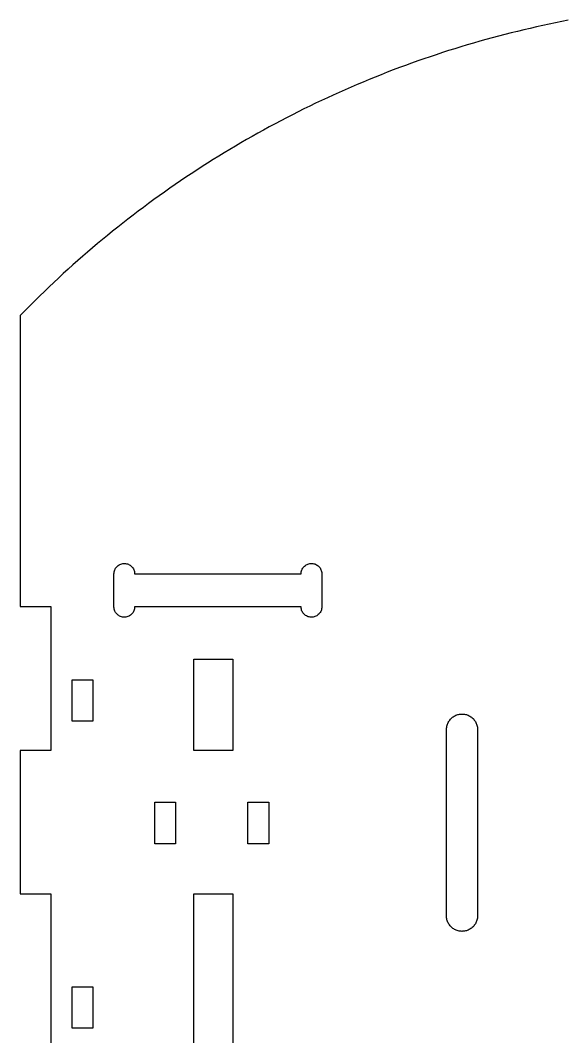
# Model space of a CAD drawing. Header units: metres. Extents: x -72 to 72, y -100 to 100.
# Drawn here: x -71.7 to -19.2, y 0 to 98.2 of the extents above; entities that cross this region are included whole.
import ezdxf

# ---------------------------------------------------------------- set-up
doc = ezdxf.new("R2010")
doc.units = ezdxf.units.M

msp = doc.modelspace()

# ---------------------------------------------------------------- linework, layer by layer
for p, q in [((-18.7381, 98.2287), (-19.3549, 98.109)), ((-23.0389, 97.3098), (-23.6499, 97.1632)), ((-22.4271, 97.4527), (-23.0389, 97.3098)), ((-21.8143, 97.5917), (-22.4271, 97.4527)), ((-21.2007, 97.7268), (-21.8143, 97.5917)), ((-20.5863, 97.8581), (-21.2007, 97.7268)), ((-19.971, 97.9855), (-20.5863, 97.8581)), ((-19.3549, 98.109), (-19.971, 97.9855)), ((-26.6902, 96.3724), (-27.2952, 96.2028)), ((-26.0841, 96.5382), (-26.6902, 96.3724)), ((-25.4771, 96.7001), (-26.0841, 96.5382)), ((-24.869, 96.8583), (-25.4771, 96.7001)), ((-24.2599, 97.0126), (-24.869, 96.8583)), ((-23.6499, 97.1632), (-24.2599, 97.0126)), ((-30.3035, 95.2979), (-30.9017, 95.1056)), ((-29.7041, 95.4865), (-30.3035, 95.2979)), ((-29.1036, 95.6712), (-29.7041, 95.4865)), ((-28.5019, 95.8522), (-29.1036, 95.6712)), ((-27.8991, 96.0294), (-28.5019, 95.8522)), ((-27.2952, 96.2028), (-27.8991, 96.0294)), ((-33.282, 94.299), (-33.8738, 94.0881)), ((-32.6888, 94.5063), (-33.282, 94.299)), ((-32.0944, 94.7098), (-32.6888, 94.5063)), ((-31.4986, 94.9096), (-32.0944, 94.7098)), ((-30.9017, 95.1056), (-31.4986, 94.9096)), ((-35.6412, 93.4329), (-36.2275, 93.2071)), ((-35.0534, 93.655), (-35.6412, 93.4329)), ((-34.4643, 93.8734), (-35.0534, 93.655)), ((-33.8738, 94.0881), (-34.4643, 93.8734)), ((-37.9779, 92.5077), (-38.5584, 92.2673)), ((-37.3959, 92.7445), (-37.9779, 92.5077)), ((-36.8125, 92.9776), (-37.3959, 92.7445)), ((-36.2275, 93.2071), (-36.8125, 92.9776)), ((-40.2906, 91.5241), (-40.8649, 91.2691)), ((-39.7148, 91.7755), (-40.2906, 91.5241)), ((-39.1374, 92.0232), (-39.7148, 91.7755)), ((-38.5584, 92.2673), (-39.1374, 92.0232)), ((-42.5779, 90.4827), (-43.1456, 90.2134)), ((-42.0086, 90.7484), (-42.5779, 90.4827)), ((-41.4375, 91.0106), (-42.0086, 90.7484)), ((-40.8649, 91.2691), (-41.4375, 91.0106)), ((-44.8383, 89.3841), (-45.399, 89.1006)), ((-44.2758, 89.6641), (-44.8383, 89.3841)), ((-43.7116, 89.9405), (-44.2758, 89.6641)), ((-43.1456, 90.2134), (-43.7116, 89.9405)), ((-46.5151, 88.5231), (-47.0704, 88.2291)), ((-45.958, 88.8136), (-46.5151, 88.5231)), ((-45.399, 89.1006), (-45.958, 88.8136)), ((-48.1754, 87.6307), (-48.725, 87.3262)), ((-47.6238, 87.9316), (-48.1754, 87.6307)), ((-47.0704, 88.2291), (-47.6238, 87.9316)), ((-49.8185, 86.7071), (-50.3623, 86.3923)), ((-49.2727, 87.0184), (-49.8185, 86.7071)), ((-48.725, 87.3262), (-49.2727, 87.0184)), ((-51.4439, 85.7527), (-51.9817, 85.4277)), ((-50.9041, 86.0742), (-51.4439, 85.7527)), ((-50.3623, 86.3923), (-50.9041, 86.0742)), ((-53.0511, 84.7678), (-53.5827, 84.4328)), ((-52.5175, 85.0994), (-53.0511, 84.7678)), ((-51.9817, 85.4277), (-52.5175, 85.0994)), ((-54.6394, 83.7528), (-55.1646, 83.4078)), ((-54.1121, 84.0945), (-54.6394, 83.7528)), ((-53.5827, 84.4328), (-54.1121, 84.0945)), ((-56.2083, 82.7081), (-56.7269, 82.3533)), ((-55.6876, 83.0596), (-56.2083, 82.7081)), ((-55.1646, 83.4078), (-55.6876, 83.0596)), ((-57.7573, 81.6339), (-58.269, 81.2694)), ((-57.2432, 81.9952), (-57.7573, 81.6339)), ((-56.7269, 82.3533), (-57.2432, 81.9952)), ((-59.2857, 80.5308), (-59.7905, 80.1567)), ((-58.7785, 80.9017), (-59.2857, 80.5308)), ((-58.269, 81.2694), (-58.7785, 80.9017)), ((-60.293, 79.7794), (-60.793, 79.399)), ((-59.7905, 80.1567), (-60.293, 79.7794)), ((-61.7859, 78.6288), (-62.2788, 78.2391)), ((-61.2907, 79.0155), (-61.7859, 78.6288)), ((-60.793, 79.399), (-61.2907, 79.0155)), ((-62.7691, 77.8462), (-63.257, 77.4503)), ((-62.2788, 78.2391), (-62.7691, 77.8462)), ((-64.2253, 76.6493), (-64.7056, 76.2442)), ((-63.7424, 77.0513), (-64.2253, 76.6493)), ((-63.257, 77.4503), (-63.7424, 77.0513)), ((-65.1834, 75.8362), (-65.6586, 75.4251)), ((-64.7056, 76.2442), (-65.1834, 75.8362)), ((-66.1312, 75.0111), (-66.6012, 74.5941)), ((-65.6586, 75.4251), (-66.1312, 75.0111)), ((-67.5333, 73.7513), (-67.9953, 73.3255)), ((-67.0685, 74.1742), (-67.5333, 73.7513)), ((-66.6012, 74.5941), (-67.0685, 74.1742)), ((-68.4547, 72.8969), (-68.9114, 72.4653)), ((-67.9953, 73.3255), (-68.4547, 72.8969)), ((-69.3653, 72.0309), (-69.8165, 71.5936)), ((-68.9114, 72.4653), (-69.3653, 72.0309)), ((-70.7107, 70.7107), (-71.1536, 70.265)), ((-70.265, 71.1536), (-70.7107, 70.7107)), ((-69.8165, 71.5936), (-70.265, 71.1536)), ((-71.1536, 70.265), (-71.686, 69.7212)), ((-71.686, 69.7212), (-71.686, 41.6)), ((-62.5658, 45.1181), (-62.527, 45.204)), ((-62.527, 45.204), (-62.4803, 45.2858)), ((-62.4803, 45.2858), (-62.4261, 45.3629)), ((-62.4261, 45.3629), (-62.365, 45.4345)), ((-62.365, 45.4345), (-62.2973, 45.5001)), ((-62.2973, 45.5001), (-62.2238, 45.559)), ((-62.2238, 45.559), (-62.145, 45.6107)), ((-62.145, 45.6107), (-62.0618, 45.6548)), ((-62.0618, 45.6548), (-61.9747, 45.6909)), ((-61.9747, 45.6909), (-61.8847, 45.7186)), ((-61.8847, 45.7186), (-61.7924, 45.7377)), ((-61.7924, 45.7377), (-61.6988, 45.748)), ((-61.6988, 45.748), (-61.6046, 45.7495)), ((-61.6046, 45.7495), (-61.5107, 45.7421)), ((-61.5107, 45.7421), (-61.4178, 45.7259)), ((-61.4178, 45.7259), (-61.327, 45.701)), ((-61.327, 45.701), (-61.2388, 45.6677)), ((-61.2388, 45.6677), (-61.1542, 45.6263)), ((-61.1542, 45.6263), (-61.0739, 45.5771)), ((-61.0739, 45.5771), (-60.9986, 45.5205)), ((-60.9986, 45.5205), (-60.9289, 45.4571)), ((-60.9289, 45.4571), (-60.8655, 45.3874)), ((-60.8655, 45.3874), (-60.8089, 45.3121)), ((-60.8089, 45.3121), (-60.7597, 45.2318)), ((-60.7597, 45.2318), (-60.7182, 45.1471)), ((-44.4798, 45.1181), (-44.441, 45.204)), ((-44.441, 45.204), (-44.3943, 45.2858)), ((-44.3943, 45.2858), (-44.3402, 45.3629)), ((-44.3402, 45.3629), (-44.279, 45.4345)), ((-44.279, 45.4345), (-44.2113, 45.5001)), ((-44.2113, 45.5001), (-44.1378, 45.559)), ((-44.1378, 45.559), (-44.0591, 45.6107)), ((-44.0591, 45.6107), (-43.9758, 45.6548)), ((-43.9758, 45.6548), (-43.8887, 45.6909)), ((-43.8887, 45.6909), (-43.7987, 45.7186)), ((-43.7987, 45.7186), (-43.7064, 45.7377)), ((-43.7064, 45.7377), (-43.6128, 45.748)), ((-43.6128, 45.748), (-43.5186, 45.7495)), ((-43.5186, 45.7495), (-43.4247, 45.7421)), ((-43.4247, 45.7421), (-43.3319, 45.7259)), ((-43.3319, 45.7259), (-43.241, 45.701)), ((-43.241, 45.701), (-43.1529, 45.6677)), ((-43.1529, 45.6677), (-43.0683, 45.6263)), ((-43.0683, 45.6263), (-42.9879, 45.5771)), ((-42.9879, 45.5771), (-42.9126, 45.5205)), ((-42.9126, 45.5205), (-42.8429, 45.4571)), ((-42.8429, 45.4571), (-42.7795, 45.3874)), ((-42.7795, 45.3874), (-42.7229, 45.3121)), ((-42.7229, 45.3121), (-42.6737, 45.2318)), ((-42.6737, 45.2318), (-42.6322, 45.1471)), ((-62.636, 44.75), (-62.6316, 44.8441)), ((-62.6355, 41.5186), (-62.636, 44.75)), ((-62.6316, 44.8441), (-62.6183, 44.9374)), ((-62.6183, 44.9374), (-62.5963, 45.029)), ((-62.5963, 45.029), (-62.5658, 45.1181)), ((-60.7182, 45.1471), (-60.6849, 45.059)), ((-60.6849, 45.059), (-60.6601, 44.9681)), ((-60.6601, 44.9681), (-60.6439, 44.8753)), ((-60.6439, 44.8753), (-60.6365, 44.7814)), ((-60.6365, 44.7814), (-60.6365, 44.75)), ((-60.6365, 44.75), (-44.55, 44.75)), ((-44.55, 44.75), (-44.5456, 44.8441)), ((-44.5456, 44.8441), (-44.5323, 44.9374)), ((-44.5323, 44.9374), (-44.5103, 45.029)), ((-44.5103, 45.029), (-44.4798, 45.1181)), ((-42.6322, 45.1471), (-42.599, 45.059)), ((-42.599, 45.059), (-42.5741, 44.9681)), ((-42.5741, 44.9681), (-42.5579, 44.8753)), ((-42.5579, 44.8753), (-42.5505, 44.7814)), ((-42.5505, 44.7814), (-42.55, 41.55)), ((-71.686, 41.6), (-68.7389, 41.6001)), ((-68.7389, 41.6001), (-68.7389, 27.6665)), ((-62.6281, 41.4247), (-62.6355, 41.5186)), ((-62.6119, 41.3319), (-62.6281, 41.4247)), ((-62.5871, 41.241), (-62.6119, 41.3319)), ((-60.6757, 41.271), (-60.7062, 41.1819)), ((-60.6537, 41.3626), (-60.6757, 41.271)), ((-60.6439, 41.4247), (-60.6537, 41.3626)), ((-60.6365, 41.5186), (-60.6439, 41.4247)), ((-44.5495, 41.55), (-60.6365, 41.55)), ((-60.6365, 41.55), (-60.6365, 41.5186)), ((-44.5495, 41.5186), (-44.5495, 41.55)), ((-44.5421, 41.4247), (-44.5495, 41.5186)), ((-44.5259, 41.3319), (-44.5421, 41.4247)), ((-44.5011, 41.241), (-44.5259, 41.3319)), ((-42.5897, 41.271), (-42.6202, 41.1819)), ((-42.5677, 41.3626), (-42.5897, 41.271)), ((-42.5544, 41.4559), (-42.5677, 41.3626)), ((-42.55, 41.55), (-42.5544, 41.4559)), ((-62.5538, 41.1529), (-62.5871, 41.241)), ((-62.5123, 41.0683), (-62.5538, 41.1529)), ((-62.4803, 41.0142), (-62.5123, 41.0683)), ((-62.4261, 40.9371), (-62.4803, 41.0142)), ((-62.365, 40.8655), (-62.4261, 40.9371)), ((-62.2973, 40.7999), (-62.365, 40.8655)), ((-62.2238, 40.741), (-62.2973, 40.7999)), ((-62.1718, 40.7057), (-62.2238, 40.741)), ((-62.09, 40.659), (-62.1718, 40.7057)), ((-62.0041, 40.6202), (-62.09, 40.659)), ((-61.915, 40.5897), (-62.0041, 40.6202)), ((-61.8234, 40.5677), (-61.915, 40.5897)), ((-61.7301, 40.5544), (-61.8234, 40.5677)), ((-61.6674, 40.5505), (-61.7301, 40.5544)), ((-61.5732, 40.552), (-61.6674, 40.5505)), ((-61.4796, 40.5623), (-61.5732, 40.552)), ((-61.3873, 40.5814), (-61.4796, 40.5623)), ((-61.2973, 40.6091), (-61.3873, 40.5814)), ((-61.2102, 40.6452), (-61.2973, 40.6091)), ((-61.127, 40.6893), (-61.2102, 40.6452)), ((-61.0482, 40.741), (-61.127, 40.6893)), ((-60.9747, 40.7999), (-61.0482, 40.741)), ((-60.907, 40.8655), (-60.9747, 40.7999)), ((-60.8458, 40.9371), (-60.907, 40.8655)), ((-60.7917, 41.0142), (-60.8458, 40.9371)), ((-60.745, 41.096), (-60.7917, 41.0142)), ((-60.7062, 41.1819), (-60.745, 41.096)), ((-44.4678, 41.1529), (-44.5011, 41.241)), ((-44.4263, 41.0683), (-44.4678, 41.1529)), ((-44.3771, 40.9879), (-44.4263, 41.0683)), ((-44.3205, 40.9126), (-44.3771, 40.9879)), ((-44.2571, 40.8429), (-44.3205, 40.9126)), ((-44.1874, 40.7795), (-44.2571, 40.8429)), ((-44.1121, 40.7229), (-44.1874, 40.7795)), ((-44.0318, 40.6737), (-44.1121, 40.7229)), ((-43.9472, 40.6322), (-44.0318, 40.6737)), ((-43.859, 40.599), (-43.9472, 40.6322)), ((-43.7682, 40.5741), (-43.859, 40.599)), ((-43.6753, 40.5579), (-43.7682, 40.5741)), ((-43.5814, 40.5505), (-43.6753, 40.5579)), ((-43.4872, 40.552), (-43.5814, 40.5505)), ((-43.3936, 40.5623), (-43.4872, 40.552)), ((-43.3013, 40.5814), (-43.3936, 40.5623)), ((-43.2113, 40.6091), (-43.3013, 40.5814)), ((-43.1242, 40.6452), (-43.2113, 40.6091)), ((-43.041, 40.6893), (-43.1242, 40.6452)), ((-42.9622, 40.741), (-43.041, 40.6893)), ((-42.8887, 40.7999), (-42.9622, 40.741)), ((-42.821, 40.8655), (-42.8887, 40.7999)), ((-42.7599, 40.9371), (-42.821, 40.8655)), ((-42.7057, 41.0142), (-42.7599, 40.9371)), ((-42.659, 41.096), (-42.7057, 41.0142)), ((-42.6202, 41.1819), (-42.659, 41.096)), ((-54.9234, 36.5), (-51.1544, 36.5001)), ((-54.9233, 27.6665), (-54.9234, 36.5)), ((-51.1544, 36.5001), (-51.1544, 27.6665)), ((-66.686, 30.5), (-66.686, 34.5)), ((-66.686, 34.5), (-64.686, 34.5)), ((-64.686, 34.5), (-64.686, 30.5)), ((-64.686, 30.5), (-66.686, 30.5)), ((-30.3365, 30.381), (-30.2911, 30.4636)), ((-30.2911, 30.4636), (-30.2406, 30.5431)), ((-30.2406, 30.5431), (-30.1852, 30.6194)), ((-30.1852, 30.6194), (-30.1252, 30.692)), ((-30.1252, 30.692), (-30.0607, 30.7607)), ((-30.0607, 30.7607), (-29.992, 30.8252)), ((-29.992, 30.8252), (-29.9194, 30.8852)), ((-29.9194, 30.8852), (-29.8431, 30.9406)), ((-29.8431, 30.9406), (-29.7635, 30.9911)), ((-29.7635, 30.9911), (-29.681, 31.0365)), ((-29.681, 31.0365), (-29.5957, 31.0766)), ((-29.5957, 31.0766), (-29.5081, 31.1113)), ((-29.5081, 31.1113), (-29.4185, 31.1404)), ((-29.4185, 31.1404), (-29.3272, 31.1639)), ((-29.3272, 31.1639), (-29.2346, 31.1815)), ((-29.2346, 31.1815), (-29.1412, 31.1933)), ((-29.1412, 31.1933), (-29.0471, 31.1992)), ((-29.0471, 31.1992), (-28.9529, 31.1992)), ((-28.9529, 31.1992), (-28.8588, 31.1933)), ((-28.8588, 31.1933), (-28.7653, 31.1815)), ((-28.7653, 31.1815), (-28.6728, 31.1639)), ((-28.6728, 31.1639), (-28.5815, 31.1404)), ((-28.5815, 31.1404), (-28.4919, 31.1113)), ((-28.4919, 31.1113), (-28.4043, 31.0766)), ((-28.4043, 31.0766), (-28.319, 31.0365)), ((-28.319, 31.0365), (-28.2364, 30.9911)), ((-28.2364, 30.9911), (-28.1569, 30.9406)), ((-28.1569, 30.9406), (-28.0806, 30.8852)), ((-28.0806, 30.8852), (-28.008, 30.8252)), ((-28.008, 30.8252), (-27.9393, 30.7607)), ((-27.9393, 30.7607), (-27.8748, 30.692)), ((-27.8748, 30.692), (-27.8148, 30.6194)), ((-27.8148, 30.6194), (-27.7594, 30.5431)), ((-27.7594, 30.5431), (-27.7089, 30.4636)), ((-27.7089, 30.4636), (-27.6635, 30.381)), ((-30.5, 11.7), (-30.4993, 29.7471)), ((-30.4993, 29.7471), (-30.4933, 29.8412)), ((-30.4933, 29.8412), (-30.4815, 29.9346)), ((-30.4815, 29.9346), (-30.4639, 30.0272)), ((-30.4639, 30.0272), (-30.4404, 30.1185)), ((-30.4404, 30.1185), (-30.4113, 30.2081)), ((-30.4113, 30.2081), (-30.3766, 30.2957)), ((-30.3766, 30.2957), (-30.3365, 30.381)), ((-27.6635, 30.381), (-27.6234, 30.2957)), ((-27.6234, 30.2957), (-27.5887, 30.2081)), ((-27.5887, 30.2081), (-27.5596, 30.1185)), ((-27.5596, 30.1185), (-27.5361, 30.0272)), ((-27.5361, 30.0272), (-27.5185, 29.9346)), ((-27.5185, 29.9346), (-27.5067, 29.8412)), ((-27.5067, 29.8412), (-27.5007, 29.7471)), ((-27.5007, 29.7471), (-27.5007, 11.6529)), ((-68.7389, 27.6665), (-71.686, 27.6665)), ((-71.686, 27.6665), (-71.686, 13.8333)), ((-51.1544, 27.6665), (-54.9233, 27.6665)), ((-58.686, 18.6667), (-58.686, 22.6667)), ((-58.686, 22.6667), (-56.686, 22.6667)), ((-56.686, 22.6667), (-56.686, 18.6667)), ((-49.686, 18.6667), (-49.686, 22.6667)), ((-49.686, 22.6667), (-47.686, 22.6667)), ((-47.686, 22.6667), (-47.686, 18.6667)), ((-56.686, 18.6667), (-58.686, 18.6667)), ((-47.686, 18.6667), (-49.686, 18.6667)), ((-71.686, 13.8333), (-68.7389, 13.8334)), ((-68.7389, 13.8334), (-68.7389, -2.86659)), ((-54.9234, 13.8333), (-51.1544, 13.8334)), ((-54.9233, -2.86659), (-54.9234, 13.8333)), ((-51.1544, 13.8334), (-51.1544, -2.86659)), ((-30.497, 11.6058), (-30.5, 11.7)), ((-30.4882, 11.512), (-30.497, 11.6058)), ((-30.4734, 11.4189), (-30.4882, 11.512)), ((-30.4529, 11.327), (-30.4734, 11.4189)), ((-30.4266, 11.2365), (-30.4529, 11.327)), ((-30.3947, 11.1478), (-30.4266, 11.2365)), ((-30.3572, 11.0613), (-30.3947, 11.1478)), ((-30.3145, 10.9774), (-30.3572, 11.0613)), ((-30.2665, 10.8963), (-30.3145, 10.9774)), ((-30.2135, 10.8183), (-30.2665, 10.8963)), ((-30.1558, 10.7439), (-30.2135, 10.8183)), ((-27.7594, 10.8569), (-27.8148, 10.7806)), ((-27.7089, 10.9364), (-27.7594, 10.8569)), ((-27.6635, 11.019), (-27.7089, 10.9364)), ((-27.6234, 11.1043), (-27.6635, 11.019)), ((-27.5887, 11.1919), (-27.6234, 11.1043)), ((-27.5596, 11.2815), (-27.5887, 11.1919)), ((-27.5361, 11.3728), (-27.5596, 11.2815)), ((-27.5185, 11.4653), (-27.5361, 11.3728)), ((-27.5067, 11.5588), (-27.5185, 11.4653)), ((-27.5007, 11.6529), (-27.5067, 11.5588)), ((-30.0934, 10.6732), (-30.1558, 10.7439)), ((-30.0268, 10.6065), (-30.0934, 10.6732)), ((-29.9561, 10.5442), (-30.0268, 10.6065)), ((-29.8817, 10.4865), (-29.9561, 10.5442)), ((-29.8037, 10.4335), (-29.8817, 10.4865)), ((-29.7226, 10.3855), (-29.8037, 10.4335)), ((-29.6387, 10.3428), (-29.7226, 10.3855)), ((-29.5522, 10.3053), (-29.6387, 10.3428)), ((-29.4635, 10.2734), (-29.5522, 10.3053)), ((-29.373, 10.2471), (-29.4635, 10.2734)), ((-29.2811, 10.2266), (-29.373, 10.2471)), ((-29.188, 10.2118), (-29.2811, 10.2266)), ((-29.0942, 10.203), (-29.188, 10.2118)), ((-29, 10.2), (-29.0942, 10.203)), ((-28.9529, 10.2007), (-29, 10.2)), ((-28.8588, 10.2066), (-28.9529, 10.2007)), ((-28.7653, 10.2185), (-28.8588, 10.2066)), ((-28.6728, 10.2361), (-28.7653, 10.2185)), ((-28.5815, 10.2596), (-28.6728, 10.2361)), ((-28.4919, 10.2887), (-28.5815, 10.2596)), ((-28.4043, 10.3234), (-28.4919, 10.2887)), ((-28.319, 10.3635), (-28.4043, 10.3234)), ((-28.2364, 10.4089), (-28.319, 10.3635)), ((-28.1569, 10.4594), (-28.2364, 10.4089)), ((-28.0806, 10.5148), (-28.1569, 10.4594)), ((-28.008, 10.5748), (-28.0806, 10.5148)), ((-27.9393, 10.6393), (-28.008, 10.5748)), ((-27.8748, 10.708), (-27.9393, 10.6393)), ((-27.8148, 10.7806), (-27.8748, 10.708)), ((-66.686, 0.84363), (-66.686, 4.84363)), ((-66.686, 4.84363), (-64.686, 4.84363)), ((-64.686, 4.84363), (-64.686, 0.84363)), ((-64.686, 0.84363), (-66.686, 0.84363))]:
    msp.add_line(p, q)

doc.saveas('drawing.dxf')
